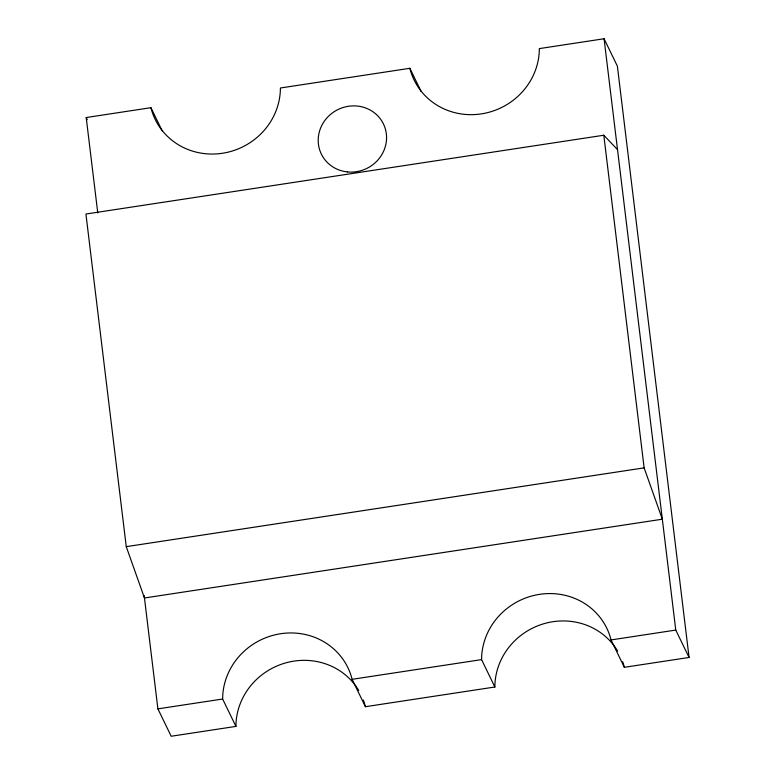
<?xml version="1.0" encoding="UTF-8"?>
<svg xmlns="http://www.w3.org/2000/svg" width="775" height="775" viewBox="0 0 775 775"><rect width="100%" height="100%" fill="white"/><g stroke="black" fill="none" stroke-linecap="round" stroke-linejoin="round"><path stroke-width="1.16" d="M97.766 212.912L86.199 117.538L150.931 107.686A66.243 62.93 -25.9 0 0 222.386 153.276A66.243 62.93 -25.9 0 0 280.405 87.992L409.868 68.297A66.243 62.93 -25.9 0 0 481.323 113.886A66.243 62.93 -25.9 0 0 539.342 48.602L604.074 38.75L617.375 66.137L689.072 657.462L624.34 667.314L611.039 639.927A66.243 62.93 -25.9 0 0 539.584 594.338A66.243 62.93 -25.9 0 0 481.575 659.622L352.102 679.317A66.243 62.93 -25.9 0 0 280.647 633.727A66.243 62.93 -25.9 0 0 222.638 699.021L157.897 708.863L144.169 595.587M603.803 135.237L85.928 214.026L126.257 546.656L144.46 597.99L662.334 519.202L644.132 467.868L603.803 135.237L617.52 149.623M126.257 546.656L644.132 467.868M611.039 639.927L675.771 630.075L689.072 657.462M358.738 690.496A66.243 62.93 -25.9 0 0 284.948 663.109A66.243 62.93 -25.9 0 0 235.929 726.398L171.197 736.25L157.897 708.863M352.102 679.317L365.403 706.703L494.867 687.008A66.243 62.93 -25.9 0 1 543.885 623.71A66.243 62.93 -25.9 0 1 617.675 651.107M409.868 68.297L421.125 91.469M481.575 659.622L494.867 687.008M150.931 107.686L162.188 130.859M86.199 117.538L87.226 119.641M222.638 699.021L235.929 726.398M604.074 38.75L675.771 630.075M363.31 699.99A66.243 62.93 -25.9 0 1 365.403 706.703M622.645 661.695A66.243 62.93 -25.9 0 1 624.34 667.314M347.433 171.924A34.507 32.773 -25.9 0 0 384.158 125.54A34.507 32.773 -25.9 0 0 325.577 119.515A34.507 32.773 -25.9 0 0 347.433 171.924"/></g></svg>
